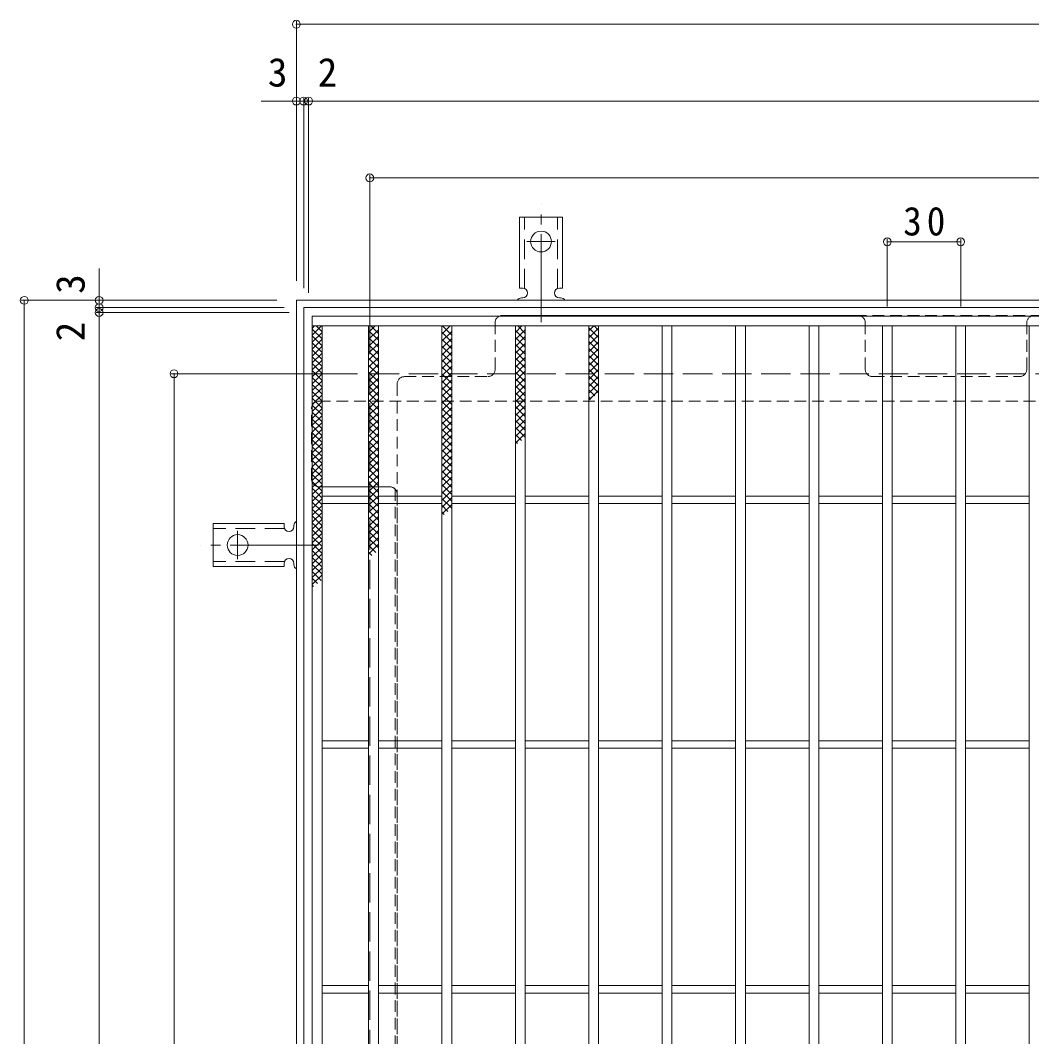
# Model space of a CAD drawing. Units: millimetres at full size, sheet at 1:4; details may follow other scales. Extents: x -950 to 1126, y -781 to 780.
# Drawn here: x -937.5 to -524.2, y 352.3 to 767.5 of the extents above; entities that cross this region are included whole.
import ezdxf
from ezdxf.enums import TextEntityAlignment as Align

# ---------------------------------------------------------------- set-up
doc = ezdxf.new("R2010")
doc.units = ezdxf.units.MM
doc.header["$LTSCALE"] = 4
doc.header["$PDMODE"] = 32
doc.header["$PDSIZE"] = 3.2
for name, pattern in [('CHAIN2', [12, 9, -1, 1, -1]), ('DASHED1', [1.8, 1.2, -0.6]), ('DASHED2', [3, 2, -1]), ('DASHED3', [4, 3, -1])]:
    doc.linetypes.add(name, pattern=pattern)
for name, color, linetype, lineweight in [('A-1_躯体', 3, 'Continuous', 9), ('A-2_仕上', 3, 'Continuous', 9), ('A-4_その他', 7, 'Continuous', 9), ('A-7_ハッチ', 2, 'Continuous', 9), ('A-9_ｸｳﾁｮｳｷ', 6, 'Continuous', 9), ('A-A_ﾊｯﾁ-ﾜｸ', 3, 'Continuous', 9)]:
    doc.layers.add(name, color=color, linetype=linetype, lineweight=lineweight)
doc.styles.add('ＭＳ ゴシック', font='')
doc.styles.get('ＭＳ ゴシック').set_extended_font_data('MS Gothic')

msp = doc.modelspace()

# ---------------------------------------------------------------- linework, layer by layer
at = {"layer": 'A-1_躯体', "color": 2}
for p, q in [((-824.713, -6.838), (-824.713, 653.162)), ((-824.713, 653.162), (-164.713, 653.162)), ((-821.713, -3.838), (-821.713, 650.162)), ((-821.713, 650.162), (-167.713, 650.162))]:
    msp.add_line(p, q, dxfattribs=at)
at = {"layer": 'A-1_躯体', "color": 2, "linetype": 'DASHED3'}
for p, q in [((-794.713, 23.162), (-794.713, 623.161)), ((-794.713, 623.161), (-194.713, 623.161))]:
    msp.add_line(p, q, dxfattribs=at)
at = {"layer": 'A-2_仕上'}
for p, q in [((-818.213, -3.338), (-818.213, 646.662)), ((-818.213, 646.662), (-168.212, 646.662)), ((-818.213, 642.662), (-168.212, 642.662)), ((-814.212, 0.662), (-814.212, 642.662)), ((-795.213, 0.662), (-795.213, 642.662)), ((-791.213, 0.662), (-791.213, 642.662)), ((-765.213, 0.662), (-765.213, 642.662)), ((-761.213, 0.662), (-761.213, 642.662)), ((-735.213, 0.662), (-735.213, 642.662)), ((-731.213, 0.662), (-731.213, 642.662)), ((-705.213, 0.662), (-705.213, 642.662)), ((-701.213, 0.662), (-701.213, 642.662)), ((-675.213, 0.662), (-675.213, 642.662)), ((-671.213, 0.662), (-671.213, 642.662)), ((-645.213, 0.662), (-645.213, 642.662)), ((-641.213, 0.662), (-641.213, 642.662)), ((-615.213, 0.662), (-615.213, 642.662)), ((-611.213, 0.662), (-611.213, 642.662)), ((-585.213, 0.662), (-585.213, 642.662)), ((-581.213, 0.662), (-581.213, 642.662)), ((-555.213, 0.662), (-555.213, 642.662)), ((-551.213, 0.662), (-551.213, 642.662)), ((-525.213, 0.662), (-525.213, 642.662)), ((-814.212, 573.163), (-795.213, 573.163)), ((-791.213, 573.163), (-765.213, 573.163)), ((-761.213, 573.163), (-735.213, 573.163)), ((-731.213, 573.163), (-705.213, 573.163)), ((-701.213, 573.163), (-675.213, 573.163)), ((-671.213, 573.163), (-645.213, 573.163)), ((-641.213, 573.163), (-615.213, 573.163)), ((-611.213, 573.163), (-585.213, 573.163)), ((-581.213, 573.163), (-555.213, 573.163)), ((-551.213, 573.163), (-525.213, 573.163)), ((-814.212, 570.163), (-795.213, 570.163)), ((-791.213, 570.163), (-765.213, 570.163)), ((-761.213, 570.163), (-735.213, 570.163)), ((-731.213, 570.163), (-705.213, 570.163)), ((-701.213, 570.163), (-675.213, 570.163)), ((-671.213, 570.163), (-645.213, 570.163)), ((-641.213, 570.163), (-615.213, 570.163)), ((-611.213, 570.163), (-585.213, 570.163)), ((-581.213, 570.163), (-555.213, 570.163)), ((-551.213, 570.163), (-525.213, 570.163)), ((-814.212, 473.162), (-795.213, 473.162)), ((-814.212, 470.163), (-795.213, 470.163)), ((-791.213, 473.162), (-765.213, 473.162)), ((-791.213, 470.163), (-765.213, 470.163)), ((-761.213, 473.162), (-735.213, 473.162)), ((-761.213, 470.163), (-735.213, 470.163)), ((-731.213, 473.162), (-705.213, 473.162)), ((-731.213, 470.163), (-705.213, 470.163)), ((-701.213, 473.162), (-675.213, 473.162)), ((-701.213, 470.163), (-675.213, 470.163)), ((-671.213, 473.162), (-645.213, 473.162)), ((-671.213, 470.163), (-645.213, 470.163)), ((-641.213, 473.162), (-615.213, 473.162)), ((-641.213, 470.163), (-615.213, 470.163)), ((-611.213, 473.162), (-585.213, 473.162)), ((-611.213, 470.163), (-585.213, 470.163)), ((-581.213, 473.162), (-555.213, 473.162)), ((-581.213, 470.163), (-555.213, 470.163)), ((-551.213, 473.162), (-525.213, 473.162)), ((-551.213, 470.163), (-525.213, 470.163)), ((-814.212, 373.163), (-795.213, 373.163)), ((-814.212, 370.162), (-795.213, 370.162)), ((-791.213, 373.163), (-765.213, 373.163)), ((-791.213, 370.162), (-765.213, 370.162)), ((-761.213, 373.163), (-735.213, 373.163)), ((-761.213, 370.162), (-735.213, 370.162)), ((-731.213, 373.163), (-705.213, 373.163)), ((-731.213, 370.162), (-705.213, 370.162)), ((-701.213, 373.163), (-675.213, 373.163)), ((-701.213, 370.162), (-675.213, 370.162)), ((-671.213, 373.163), (-645.213, 373.163)), ((-671.213, 370.162), (-645.213, 370.162)), ((-641.213, 373.163), (-615.213, 373.163)), ((-641.213, 370.162), (-615.213, 370.162)), ((-611.213, 373.163), (-585.213, 373.163)), ((-611.213, 370.162), (-585.213, 370.162)), ((-581.213, 373.163), (-555.213, 373.163)), ((-581.213, 370.162), (-555.213, 370.162)), ((-551.213, 373.163), (-525.213, 373.163)), ((-551.213, 370.162), (-525.213, 370.162))]:
    msp.add_line(p, q, dxfattribs=at)
at = {"layer": 'A-4_その他'}
for p, q in [((-824.713, 767.139), (-824.713, 661.162)), ((-824.713, 765.939), (-164.713, 765.939)), ((-821.713, 735.751), (-821.713, 658.162)), ((-819.713, 735.751), (-819.713, 656.162)), ((-839.117, 734.551), (-821.713, 734.551)), ((-821.713, 734.551), (-819.713, 734.551)), ((-819.713, 734.551), (-169.713, 734.551)), ((-794.713, 704.362), (-794.713, 631.161)), ((-794.713, 703.162), (-194.713, 703.162)), ((-583.213, 678.268), (-583.213, 650.662)), ((-583.213, 677.068), (-553.213, 677.068)), ((-553.213, 678.268), (-553.213, 650.662)), ((-905.318, 650.162), (-905.318, 666.133)), ((-937.123, 653.162), (-832.713, 653.162)), ((-935.923, 653.162), (-935.923, -6.838)), ((-906.518, 650.162), (-829.713, 650.162)), ((-906.518, 648.162), (-827.713, 648.162)), ((-905.318, 648.162), (-905.318, 650.162)), ((-905.318, -1.838), (-905.318, 648.162)), ((-875.913, 623.161), (-799.714, 623.161)), ((-874.713, 623.161), (-874.713, 23.162))]:
    msp.add_line(p, q, dxfattribs=at)
for p in [(-824.713, 765.939), (-824.713, 734.551), (-821.713, 734.551), (-819.713, 734.551), (-794.713, 703.162), (-583.213, 677.068), (-553.213, 677.068), (-935.923, 653.162), (-905.318, 653.162), (-905.318, 650.162), (-905.318, 648.162), (-874.713, 623.161)]:
    msp.add_point(p, dxfattribs=at)
at = {"layer": 'A-7_ハッチ', "linetype": 'DASHED1'}
for p, q in [((-743.512, 624.966), (-743.512, 643.966)), ((-595.213, 646.966), (-740.512, 646.966)), ((-592.213, 624.966), (-592.213, 643.966)), ((-526.213, 624.966), (-526.213, 643.966)), ((-783.513, 618.966), (-783.513, 27.359)), ((-780.513, 621.966), (-746.512, 621.966)), ((-589.213, 621.966), (-529.213, 621.966)), ((-815.516, 611.966), (-173.909, 611.966)), ((-818.516, 579.965), (-818.516, 608.966)), ((-786.513, 576.965), (-815.516, 576.965)), ((-784.313, 576.004), (-784.313, 341.623))]:
    msp.add_line(p, q, dxfattribs=at)
for centre, start, end in [((-740.512, 643.966), 90, 180), ((-595.213, 643.966), 0, 90), ((-523.213, 643.966), 90, 180), ((-746.512, 624.966), 270, 0), ((-589.213, 624.966), 180, 270), ((-529.213, 624.966), 270, 0), ((-780.513, 618.966), 90, 180), ((-815.516, 608.966), 90, 180), ((-815.516, 579.965), 180, 270), ((-786.513, 573.965), 0, 90)]:
    msp.add_arc(centre, 3, start, end, dxfattribs=at)
at = {"layer": 'A-9_ｸｳﾁｮｳｷ'}
for p, q in [((-818.213, 641.701), (-817.25, 642.663)), ((-818.213, 638.872), (-814.422, 642.663)), ((-818.213, 641.423), (-814.213, 637.424)), ((-818.213, 636.044), (-814.213, 640.044)), ((-816.623, 642.663), (-814.213, 640.252)), ((-795.213, 639.986), (-792.537, 642.663)), ((-795.213, 637.158), (-791.213, 641.158)), ((-795.213, 640.823), (-791.213, 636.822)), ((-794.225, 642.663), (-791.213, 639.65)), ((-765.202, 639.269), (-761.808, 642.662)), ((-765.202, 636.441), (-761.202, 640.441)), ((-765.202, 640.104), (-761.202, 636.105)), ((-764.932, 642.662), (-761.202, 638.933)), ((-735.213, 639.986), (-732.537, 642.663)), ((-735.213, 637.158), (-731.213, 641.158)), ((-735.213, 640.823), (-731.213, 636.822)), ((-734.226, 642.663), (-731.213, 639.65)), ((-731.397, 642.663), (-731.213, 642.479)), ((-705.213, 640.629), (-703.18, 642.662)), ((-705.213, 641.975), (-701.212, 637.975)), ((-705.213, 637.801), (-701.212, 641.801)), ((-703.072, 642.662), (-701.212, 640.804)), ((-818.213, 638.595), (-814.213, 634.595)), ((-818.213, 633.215), (-814.213, 637.215)), ((-818.213, 635.767), (-814.213, 631.767)), ((-795.213, 634.33), (-791.213, 638.329)), ((-795.213, 637.994), (-791.213, 633.994)), ((-795.213, 631.501), (-791.213, 635.501)), ((-765.202, 633.612), (-761.202, 637.612)), ((-765.202, 637.276), (-761.202, 633.276)), ((-735.213, 634.33), (-731.213, 638.329)), ((-735.213, 637.994), (-731.213, 633.994)), ((-735.213, 631.501), (-731.213, 635.501)), ((-705.213, 639.146), (-701.212, 635.147)), ((-705.213, 634.972), (-701.212, 638.973)), ((-705.213, 636.318), (-701.212, 632.319)), ((-705.213, 632.144), (-701.212, 636.144)), ((-818.213, 630.387), (-814.213, 634.387)), ((-818.213, 632.938), (-814.213, 628.938)), ((-818.213, 627.559), (-814.213, 631.558)), ((-795.213, 635.165), (-791.213, 631.165)), ((-795.213, 628.673), (-791.213, 632.673)), ((-795.213, 632.337), (-791.213, 628.337)), ((-765.202, 630.784), (-761.202, 634.784)), ((-765.202, 634.448), (-761.202, 630.448)), ((-765.202, 627.955), (-761.202, 631.955)), ((-765.202, 631.619), (-761.202, 627.619)), ((-735.213, 635.165), (-731.213, 631.165)), ((-735.213, 628.673), (-731.213, 632.673)), ((-735.213, 632.337), (-731.213, 628.337)), ((-705.213, 633.49), (-701.212, 629.489)), ((-705.213, 629.316), (-701.212, 633.316)), ((-818.213, 630.11), (-814.213, 626.11)), ((-818.213, 624.73), (-814.213, 628.73)), ((-818.213, 627.281), (-814.213, 623.281)), ((-795.213, 625.845), (-791.213, 629.845)), ((-795.213, 629.509), (-791.213, 625.509)), ((-795.213, 623.016), (-791.213, 627.016)), ((-765.202, 625.126), (-761.202, 629.127)), ((-765.202, 628.791), (-761.202, 624.791)), ((-735.213, 625.845), (-731.213, 629.845)), ((-735.213, 629.509), (-731.213, 625.509)), ((-735.213, 623.016), (-731.213, 627.016)), ((-705.213, 630.662), (-701.212, 626.661)), ((-705.213, 626.488), (-701.212, 630.487)), ((-705.213, 627.833), (-701.212, 623.833)), ((-705.213, 623.658), (-701.212, 627.659)), ((-818.213, 621.902), (-814.213, 625.902)), ((-818.213, 624.453), (-814.213, 620.453)), ((-818.213, 619.073), (-814.213, 623.073)), ((-795.213, 626.68), (-791.213, 622.68)), ((-795.213, 620.187), (-791.213, 624.188)), ((-795.213, 623.852), (-791.213, 619.852)), ((-765.202, 622.298), (-761.202, 626.299)), ((-765.202, 625.962), (-761.202, 621.962)), ((-765.202, 619.47), (-761.202, 623.47)), ((-765.202, 623.134), (-761.202, 619.134)), ((-735.213, 626.68), (-731.213, 622.68)), ((-735.213, 620.187), (-731.213, 624.188)), ((-735.213, 623.852), (-731.213, 619.852)), ((-705.213, 625.004), (-701.212, 621.004)), ((-705.213, 620.83), (-701.212, 624.831)), ((-818.213, 621.624), (-814.213, 617.625)), ((-818.213, 616.244), (-814.213, 620.245)), ((-818.213, 618.796), (-814.213, 614.796)), ((-795.213, 617.359), (-791.213, 621.36)), ((-795.213, 621.023), (-791.213, 617.023)), ((-765.202, 616.642), (-761.202, 620.642)), ((-765.202, 620.306), (-761.202, 616.306)), ((-735.213, 617.359), (-731.213, 621.36)), ((-735.213, 621.023), (-731.213, 617.023)), ((-705.213, 622.176), (-701.212, 618.176)), ((-705.213, 618.002), (-701.212, 622.002)), ((-705.213, 619.348), (-701.212, 615.347)), ((-705.213, 615.174), (-701.212, 619.173)), ((-818.213, 613.416), (-814.213, 617.417)), ((-818.213, 615.968), (-814.213, 611.968)), ((-818.213, 610.588), (-814.213, 614.588)), ((-795.213, 614.531), (-791.213, 618.53)), ((-795.213, 618.195), (-791.213, 614.195)), ((-795.213, 611.702), (-791.213, 615.702)), ((-795.213, 615.366), (-791.213, 611.366)), ((-765.202, 613.813), (-761.202, 617.813)), ((-765.202, 617.477), (-761.202, 613.477)), ((-765.202, 610.985), (-761.202, 614.985)), ((-765.202, 614.649), (-761.202, 610.649)), ((-735.213, 614.531), (-731.213, 618.53)), ((-735.213, 618.195), (-731.213, 614.195)), ((-735.213, 611.702), (-731.213, 615.702)), ((-735.213, 615.366), (-731.213, 611.366)), ((-705.213, 616.519), (-702.756, 614.063)), ((-705.213, 612.345), (-701.212, 616.345)), ((-818.213, 613.139), (-814.213, 609.14)), ((-818.213, 607.759), (-814.213, 611.76)), ((-795.213, 608.874), (-791.213, 612.874)), ((-795.213, 612.538), (-791.213, 608.538)), ((-765.213, 608.158), (-761.213, 612.158)), ((-765.213, 611.822), (-761.213, 607.822)), ((-735.213, 608.874), (-731.213, 612.874)), ((-735.213, 612.538), (-731.213, 608.538)), ((-705.213, 613.691), (-704.345, 612.823)), ((-818.213, 610.311), (-814.213, 606.311)), ((-818.213, 604.931), (-814.213, 608.931)), ((-818.213, 607.483), (-814.213, 603.482)), ((-795.213, 606.046), (-791.213, 610.046)), ((-795.213, 609.71), (-791.213, 605.71)), ((-795.213, 603.217), (-791.213, 607.217)), ((-795.213, 606.881), (-791.213, 602.882)), ((-765.213, 605.33), (-761.213, 609.329)), ((-765.213, 608.993), (-761.213, 604.994)), ((-765.213, 602.501), (-761.213, 606.501)), ((-735.213, 606.046), (-731.213, 610.046)), ((-735.213, 609.71), (-731.213, 605.71)), ((-735.213, 603.217), (-731.213, 607.217)), ((-735.213, 606.881), (-731.213, 602.882)), ((-818.213, 602.103), (-814.213, 606.103)), ((-818.213, 604.654), (-814.213, 600.654)), ((-818.213, 599.274), (-814.213, 603.274)), ((-795.213, 600.388), (-791.213, 604.389)), ((-795.213, 604.053), (-791.213, 600.053)), ((-765.213, 606.165), (-761.213, 602.165)), ((-765.213, 599.672), (-761.213, 603.673)), ((-765.213, 603.337), (-761.213, 599.336)), ((-735.213, 600.388), (-731.213, 604.389)), ((-735.213, 604.053), (-731.213, 600.053)), ((-818.213, 601.825), (-814.213, 597.826)), ((-818.213, 596.445), (-814.213, 600.446)), ((-818.213, 598.997), (-814.213, 594.997)), ((-795.213, 597.56), (-791.213, 601.56)), ((-795.213, 601.225), (-791.213, 597.224)), ((-795.213, 594.732), (-791.213, 598.732)), ((-795.213, 598.396), (-791.213, 594.396)), ((-765.213, 596.844), (-761.213, 600.844)), ((-765.213, 600.508), (-761.213, 596.508)), ((-765.213, 594.016), (-761.213, 598.016)), ((-735.213, 597.56), (-731.213, 601.56)), ((-735.213, 601.225), (-731.213, 597.224)), ((-735.213, 594.732), (-731.213, 598.732)), ((-735.213, 598.396), (-732.749, 595.932)), ((-818.213, 593.617), (-814.213, 597.617)), ((-818.213, 596.169), (-814.213, 592.169)), ((-818.213, 590.789), (-814.213, 594.789)), ((-795.213, 591.903), (-791.213, 595.903)), ((-795.213, 595.567), (-791.213, 591.568)), ((-765.213, 597.68), (-761.213, 593.68)), ((-765.213, 591.187), (-761.213, 595.187)), ((-765.213, 594.852), (-761.213, 590.852)), ((-735.213, 595.567), (-734.338, 594.692)), ((-818.213, 593.34), (-814.213, 589.34)), ((-818.213, 587.961), (-814.213, 591.96)), ((-818.213, 590.512), (-814.213, 586.512)), ((-795.213, 589.075), (-791.213, 593.075)), ((-795.213, 592.739), (-791.213, 588.739)), ((-795.213, 586.247), (-791.213, 590.247)), ((-795.213, 589.911), (-791.213, 585.911)), ((-765.213, 588.359), (-761.213, 592.359)), ((-765.213, 592.023), (-761.213, 588.023)), ((-818.213, 585.132), (-814.213, 589.132)), ((-818.213, 587.684), (-814.213, 583.683)), ((-818.213, 582.304), (-814.213, 586.304)), ((-795.213, 583.418), (-791.213, 587.418)), ((-795.213, 587.082), (-791.213, 583.083)), ((-765.213, 585.531), (-761.213, 589.53)), ((-765.213, 589.195), (-761.213, 585.195)), ((-765.213, 582.702), (-761.213, 586.702)), ((-765.213, 586.366), (-761.213, 582.366)), ((-818.213, 584.855), (-814.213, 580.855)), ((-818.213, 579.475), (-814.213, 583.475)), ((-818.213, 582.026), (-814.213, 578.027)), ((-795.213, 580.589), (-791.213, 584.59)), ((-795.213, 584.254), (-791.213, 580.254)), ((-795.213, 577.761), (-791.213, 581.761)), ((-795.213, 581.425), (-791.213, 577.425)), ((-765.213, 579.874), (-761.213, 583.874)), ((-765.213, 583.538), (-761.213, 579.538)), ((-818.213, 576.647), (-814.213, 580.647)), ((-818.213, 579.198), (-814.213, 575.198)), ((-818.213, 573.818), (-814.213, 577.818)), ((-795.213, 574.933), (-791.213, 578.933)), ((-795.213, 578.597), (-791.213, 574.597)), ((-765.213, 577.045), (-761.213, 581.045)), ((-765.213, 580.709), (-761.213, 576.71)), ((-765.213, 574.217), (-761.213, 578.217)), ((-765.213, 577.881), (-761.213, 573.881)), ((-818.213, 576.37), (-814.213, 572.37)), ((-818.213, 570.99), (-814.213, 574.99)), ((-818.213, 573.541), (-814.213, 569.542)), ((-795.213, 572.104), (-791.213, 576.104)), ((-795.213, 575.769), (-791.213, 571.769)), ((-795.213, 569.276), (-791.213, 573.276)), ((-765.213, 571.388), (-761.213, 575.389)), ((-765.213, 575.053), (-761.213, 571.053)), ((-818.213, 568.162), (-814.213, 572.162)), ((-818.213, 570.713), (-814.213, 566.713)), ((-818.213, 565.333), (-814.213, 569.333)), ((-795.213, 572.94), (-791.213, 568.94)), ((-795.213, 566.448), (-791.213, 570.448)), ((-795.213, 570.112), (-791.213, 566.112)), ((-765.213, 568.56), (-761.213, 572.56)), ((-765.213, 572.224), (-761.213, 568.224)), ((-765.213, 565.732), (-761.213, 569.732)), ((-765.213, 569.396), (-762.749, 566.932)), ((-818.213, 567.885), (-814.213, 563.884)), ((-818.213, 562.505), (-814.213, 566.505)), ((-818.213, 565.056), (-814.213, 561.056)), ((-795.213, 563.619), (-791.213, 567.619)), ((-795.213, 567.283), (-791.213, 563.284)), ((-795.213, 560.791), (-791.213, 564.791)), ((-765.213, 566.567), (-764.337, 565.692)), ((-818.213, 559.676), (-814.213, 563.676)), ((-818.213, 562.227), (-814.213, 558.228)), ((-818.213, 556.848), (-814.213, 560.848)), ((-795.213, 564.455), (-791.213, 560.455)), ((-795.213, 557.962), (-791.213, 561.962)), ((-795.213, 561.627), (-791.213, 557.626)), ((-818.213, 559.399), (-814.213, 555.399)), ((-818.213, 554.02), (-814.213, 558.019)), ((-818.213, 556.571), (-814.213, 552.571)), ((-795.213, 555.134), (-791.213, 559.134)), ((-795.213, 558.798), (-791.213, 554.798)), ((-818.213, 551.191), (-814.213, 555.191)), ((-818.213, 553.743), (-814.213, 549.743)), ((-818.213, 548.363), (-814.213, 552.363)), ((-795.213, 552.306), (-791.213, 556.306)), ((-795.213, 555.97), (-791.213, 551.97)), ((-795.213, 549.477), (-791.213, 553.477)), ((-795.213, 553.141), (-792.229, 550.157)), ((-818.213, 550.914), (-814.213, 546.914)), ((-818.213, 545.534), (-814.213, 549.535)), ((-795.213, 550.313), (-793.817, 548.917)), ((-818.213, 548.086), (-814.213, 544.085)), ((-818.213, 542.706), (-814.213, 546.706)), ((-818.213, 545.258), (-814.213, 541.257)), ((-818.213, 539.877), (-814.213, 543.877)), ((-818.213, 542.428), (-814.523, 538.739)), ((-818.213, 537.049), (-814.213, 541.049)), ((-818.213, 539.6), (-816.111, 537.499)), ((-818.213, 536.772), (-817.699, 536.258))]:
    msp.add_line(p, q, dxfattribs=at)
at = {"layer": 'A-A_ﾊｯﾁ-ﾜｸ', "color": 7, "linetype": 'CHAIN2'}
for p, q in [((-724.712, 644.161), (-724.712, 692.162)), ((-718.936, 677.162), (-730.488, 677.162)), ((-848.713, 558.938), (-848.713, 547.386)), ((-815.712, 553.162), (-863.713, 553.162))]:
    msp.add_line(p, q, dxfattribs=at)
at = {"layer": 'A-A_ﾊｯﾁ-ﾜｸ'}
for p, q in [((-733.462, 658.162), (-733.462, 687.162)), ((-733.462, 687.162), (-715.962, 687.162)), ((-715.962, 658.162), (-715.962, 687.162)), ((-733.462, 658.162), (-732.212, 658.162)), ((-715.962, 658.162), (-717.212, 658.162)), ((-732.208, 654.162), (-732.721, 654.162)), ((-716.713, 654.162), (-717.212, 654.162)), ((-829.713, 561.912), (-858.713, 561.912)), ((-858.713, 544.412), (-858.713, 561.912)), ((-829.713, 561.912), (-829.713, 560.662)), ((-825.713, 561.162), (-825.713, 560.662)), ((-829.713, 544.412), (-858.713, 544.412)), ((-829.713, 544.412), (-829.713, 545.662)), ((-825.713, 545.667), (-825.713, 545.154))]:
    msp.add_line(p, q, dxfattribs=at)
at = {"layer": 'A-A_ﾊｯﾁ-ﾜｸ', "linetype": 'DASHED2'}
for p, q in [((-731.462, 658.016), (-731.462, 687.162)), ((-717.962, 658.016), (-717.962, 687.162)), ((-829.567, 559.912), (-858.713, 559.912)), ((-829.567, 546.412), (-858.713, 546.412))]:
    msp.add_line(p, q, dxfattribs=at)
at = {"layer": 'A-A_ﾊｯﾁ-ﾜｸ', "color": 2, "linetype": 'DASHED1'}
for p, q in [((-743.512, 624.966), (-743.512, 643.966)), ((-740.512, 646.966), (-248.914, 646.966)), ((-783.513, 618.966), (-783.513, 611.966)), ((-780.513, 621.966), (-746.512, 621.966)), ((-815.516, 611.966), (-783.513, 611.966)), ((-818.516, 579.965), (-818.516, 608.966)), ((-815.516, 576.965), (-786.508, 576.965)), ((-783.513, 574.129), (-783.513, 343.663))]:
    msp.add_line(p, q, dxfattribs=at)
at = {"layer": 'A-A_ﾊｯﾁ-ﾜｸ'}
for centre in [(-724.712, 677.162), (-848.713, 553.162)]:
    msp.add_circle(centre, 4.25, dxfattribs=at)
for centre, start, end in [((-732.212, 656.162), 270.13329, 90), ((-717.212, 656.162), 90, 270), ((-732.713, 652.162), 90.24162, 150.00072), ((-716.713, 652.162), 29.99951, 89.72403), ((-827.713, 560.662), 180, 0), ((-823.713, 561.162), 119.99951, 179.72403), ((-827.713, 545.662), 0.13329, 180), ((-823.713, 545.162), 180.24162, 240.00072)]:
    msp.add_arc(centre, 2, start, end, dxfattribs=at)
at = {"layer": 'A-A_ﾊｯﾁ-ﾜｸ', "color": 2, "linetype": 'DASHED1'}
for centre, start, end in [((-740.512, 643.966), 90, 180), ((-746.512, 624.966), 270, 0), ((-780.513, 618.966), 90, 180), ((-815.516, 608.966), 90, 180), ((-815.516, 579.965), 180, 270), ((-786.508, 573.965), 3.14334, 90)]:
    msp.add_arc(centre, 3, start, end, dxfattribs=at)

# ---------------------------------------------------------------- texts
at = {"layer": 'A-4_その他', "color": 2, "style": 'ＭＳ ゴシック'}
for s, p in [('3', (-836.348, 736.951)), ('2', (-815.957, 736.951))]:
    msp.add_text(s, height=11.73, dxfattribs=at).set_placement(p, align=Align.BOTTOM_LEFT)
for s, p in [('3', (-907.718, 655.8)), ('2', (-907.718, 636.404))]:
    msp.add_text(s, height=11.73, rotation=90, dxfattribs=at).set_placement(p, align=Align.BOTTOM_LEFT)
at = {"layer": 'A-4_その他', "color": 2, "insert": (-576.713, 679.468), "char_height": 11.73, "attachment_point": 7, "style": 'ＭＳ ゴシック'}
msp.add_mtext('\\T1.27;\\W0.95;30', dxfattribs=at)

doc.saveas('drawing.dxf')
